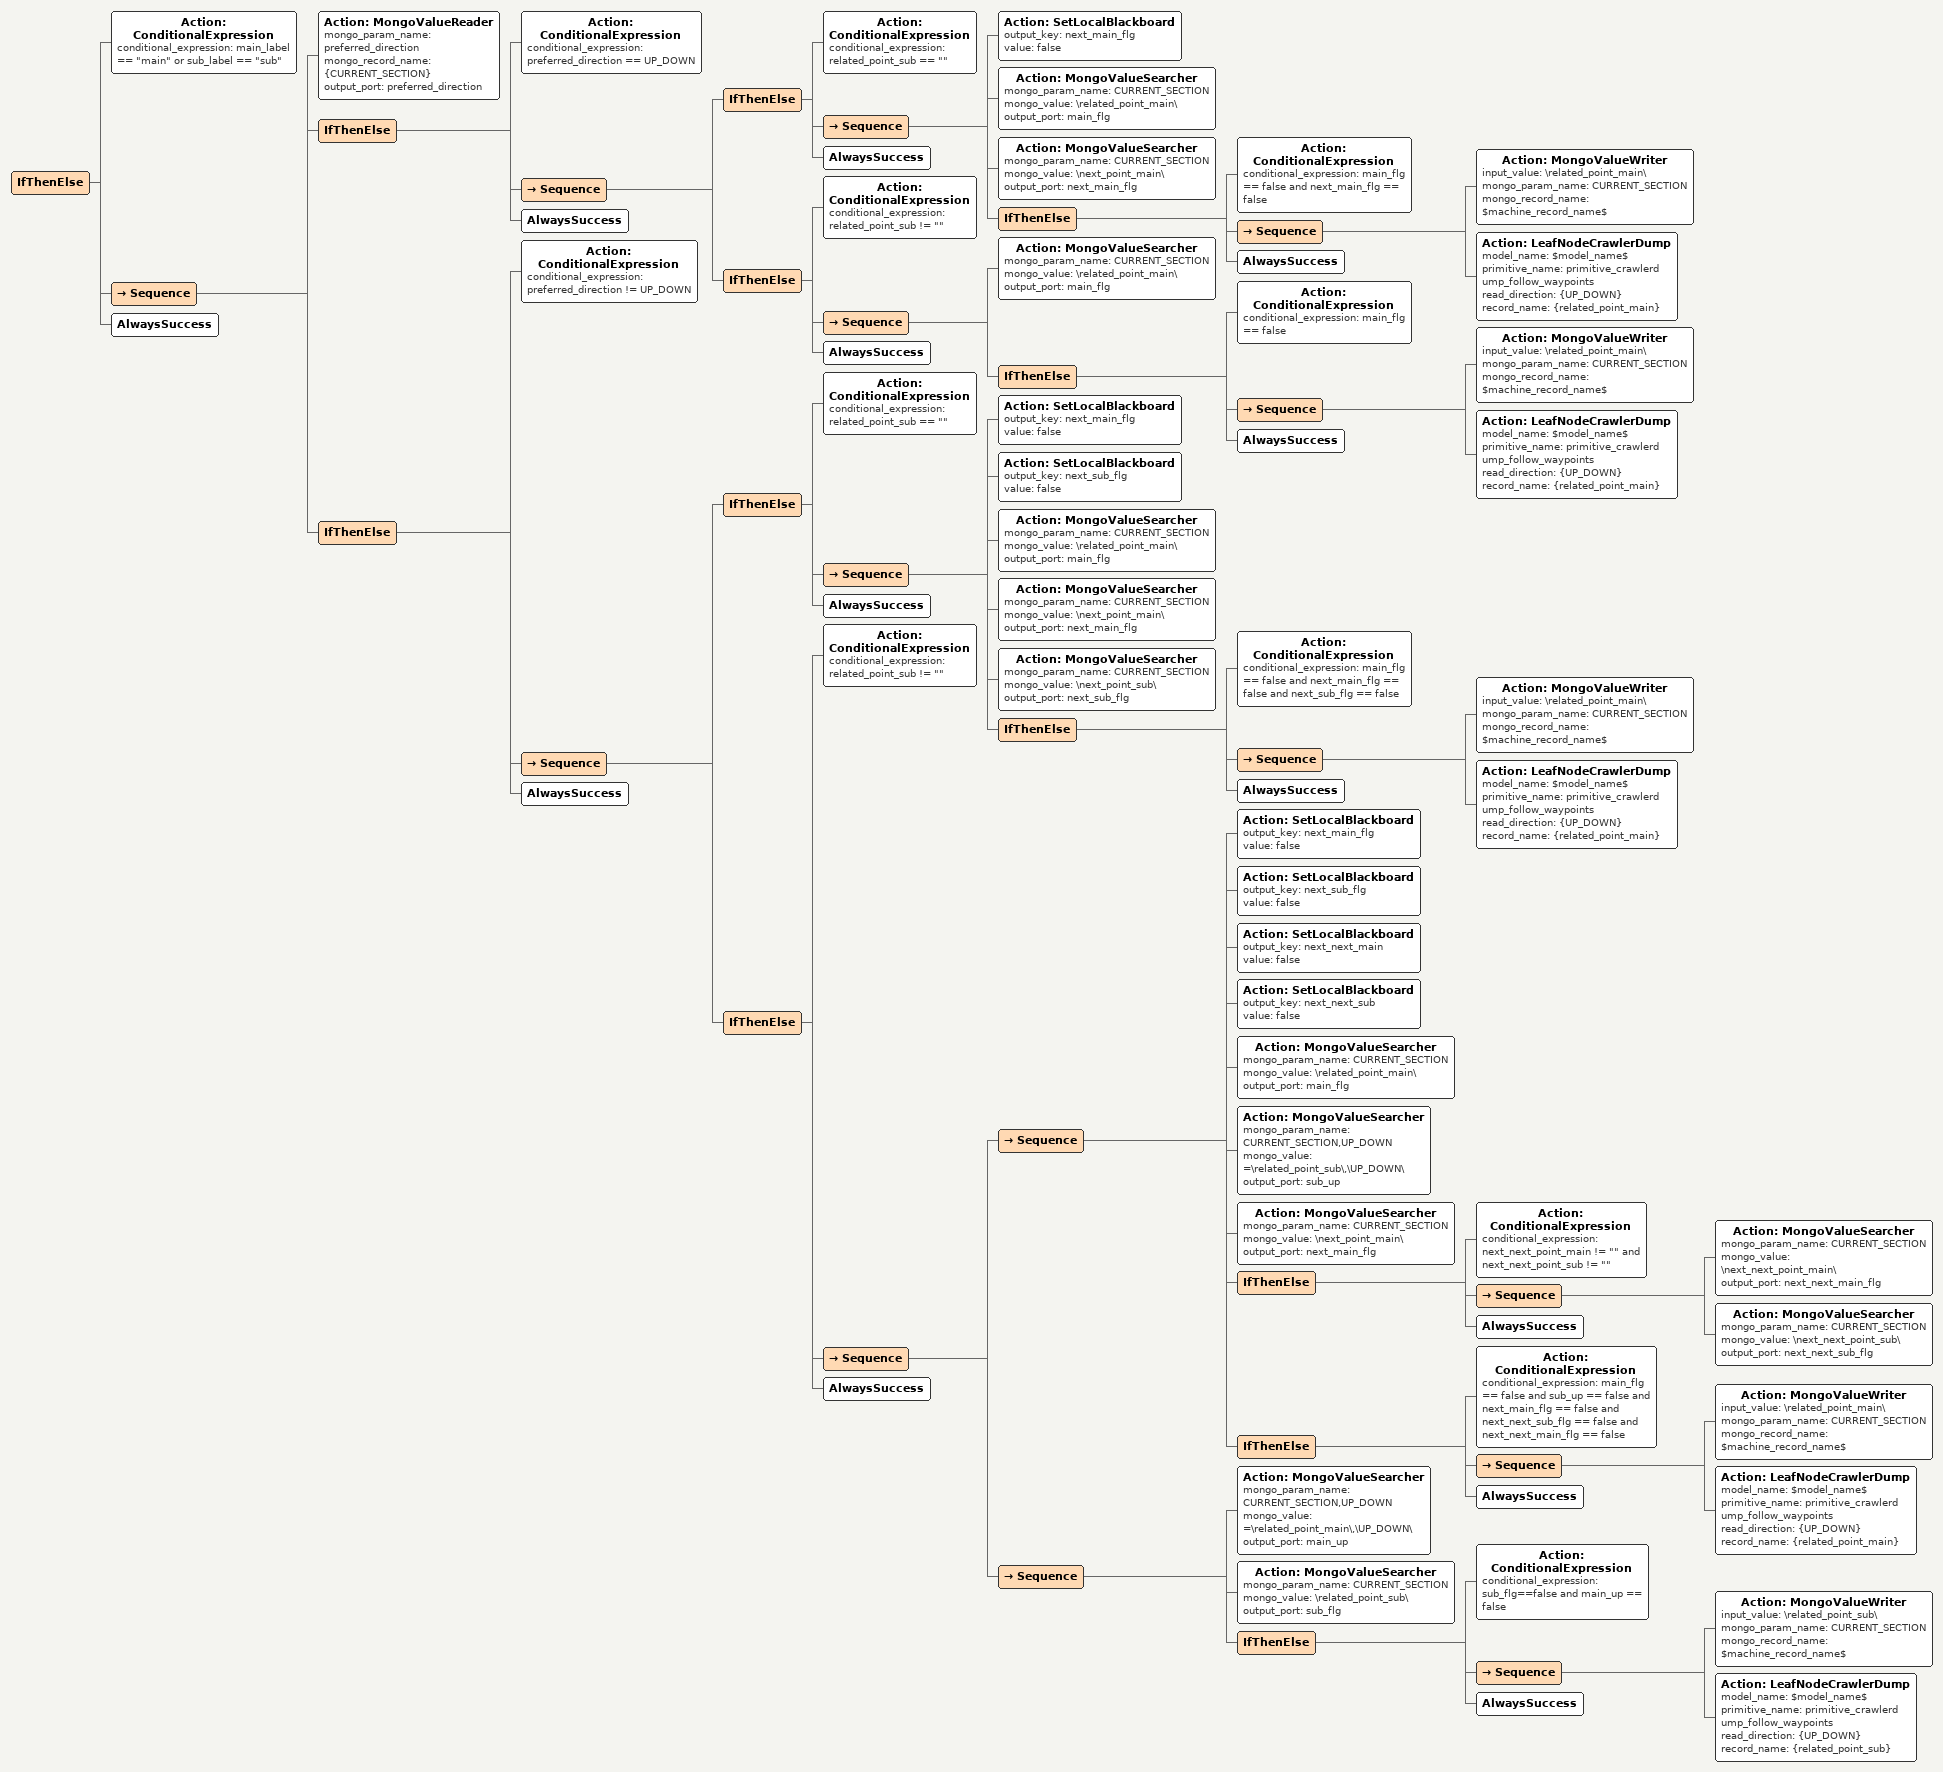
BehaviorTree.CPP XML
<IfThenElse>
    <Action ID="ConditionalExpression" conditional_expression="main_label == &quot;main&quot; or sub_label == &quot;sub&quot;"/>
    <Sequence>
        <Action ID="MongoValueReader" mongo_param_name="preferred_direction" mongo_record_name="{CURRENT_SECTION}" output_port="preferred_direction"/>
        <IfThenElse>
            <Action ID="ConditionalExpression" conditional_expression="preferred_direction == UP_DOWN"/>
            <Sequence>
                <IfThenElse>
                    <Action ID="ConditionalExpression" conditional_expression="related_point_sub == &quot;&quot;"/>
                    <Sequence>
                        <Action ID="SetLocalBlackboard" output_key="next_main_flg" value="false"/>
                        <Action ID="MongoValueSearcher" mongo_param_name="CURRENT_SECTION" mongo_value="\related_point_main\" output_port="main_flg"/>
                        <Action ID="MongoValueSearcher" mongo_param_name="CURRENT_SECTION" mongo_value="\next_point_main\" output_port="next_main_flg"/>
                        <IfThenElse>
                            <Action ID="ConditionalExpression" conditional_expression="main_flg == false and next_main_flg == false"/>
                            <Sequence>
                                <Action ID="MongoValueWriter" input_value="\related_point_main\" mongo_param_name="CURRENT_SECTION" mongo_record_name="$machine_record_name$"/>
                                <Action ID="LeafNodeCrawlerDump" model_name="$model_name$" primitive_name="primitive_crawlerdump_follow_waypoints" read_direction="{UP_DOWN}" record_name="{related_point_main}"/>
                            </Sequence>
                            <AlwaysSuccess/>
                        </IfThenElse>
                    </Sequence>
                    <AlwaysSuccess/>
                </IfThenElse>
                <IfThenElse>
                    <Action ID="ConditionalExpression" conditional_expression="related_point_sub != &quot;&quot;"/>
                    <Sequence>
                        <Action ID="MongoValueSearcher" mongo_param_name="CURRENT_SECTION" mongo_value="\related_point_main\" output_port="main_flg"/>
                        <IfThenElse>
                            <Action ID="ConditionalExpression" conditional_expression="main_flg == false"/>
                            <Sequence>
                                <Action ID="MongoValueWriter" input_value="\related_point_main\" mongo_param_name="CURRENT_SECTION" mongo_record_name="$machine_record_name$"/>
                                <Action ID="LeafNodeCrawlerDump" model_name="$model_name$" primitive_name="primitive_crawlerdump_follow_waypoints" read_direction="{UP_DOWN}" record_name="{related_point_main}"/>
                            </Sequence>
                            <AlwaysSuccess/>
                        </IfThenElse>
                    </Sequence>
                    <AlwaysSuccess/>
                </IfThenElse>
            </Sequence>
            <AlwaysSuccess/>
        </IfThenElse>
        <IfThenElse>
            <Action ID="ConditionalExpression" conditional_expression="preferred_direction != UP_DOWN"/>
            <Sequence>
                <IfThenElse>
                    <Action ID="ConditionalExpression" conditional_expression="related_point_sub == &quot;&quot;"/>
                    <Sequence>
                        <Action ID="SetLocalBlackboard" output_key="next_main_flg" value="false"/>
                        <Action ID="SetLocalBlackboard" output_key="next_sub_flg" value="false"/>
                        <Action ID="MongoValueSearcher" mongo_param_name="CURRENT_SECTION" mongo_value="\related_point_main\" output_port="main_flg"/>
                        <Action ID="MongoValueSearcher" mongo_param_name="CURRENT_SECTION" mongo_value="\next_point_main\" output_port="next_main_flg"/>
                        <Action ID="MongoValueSearcher" mongo_param_name="CURRENT_SECTION" mongo_value="\next_point_sub\" output_port="next_sub_flg"/>
                        <IfThenElse>
                            <Action ID="ConditionalExpression" conditional_expression="main_flg == false and next_main_flg == false and next_sub_flg == false"/>
                            <Sequence>
                                <Action ID="MongoValueWriter" input_value="\related_point_main\" mongo_param_name="CURRENT_SECTION" mongo_record_name="$machine_record_name$"/>
                                <Action ID="LeafNodeCrawlerDump" model_name="$model_name$" primitive_name="primitive_crawlerdump_follow_waypoints" read_direction="{UP_DOWN}" record_name="{related_point_main}"/>
                            </Sequence>
                            <AlwaysSuccess/>
                        </IfThenElse>
                    </Sequence>
                    <AlwaysSuccess/>
                </IfThenElse>
                <IfThenElse>
                    <Action ID="ConditionalExpression" conditional_expression="related_point_sub != &quot;&quot;"/>
                    <Sequence>
                        <Sequence>
                            <Action ID="SetLocalBlackboard" output_key="next_main_flg" value="false"/>
                            <Action ID="SetLocalBlackboard" output_key="next_sub_flg" value="false"/>
                            <Action ID="SetLocalBlackboard" output_key="next_next_main" value="false"/>
                            <Action ID="SetLocalBlackboard" output_key="next_next_sub" value="false"/>
                            <Action ID="MongoValueSearcher" mongo_param_name="CURRENT_SECTION" mongo_value="\related_point_main\" output_port="main_flg"/>
                            <Action ID="MongoValueSearcher" mongo_param_name="CURRENT_SECTION,UP_DOWN" mongo_value="=\related_point_sub\,\UP_DOWN\" output_port="sub_up"/>
                            <Action ID="MongoValueSearcher" mongo_param_name="CURRENT_SECTION" mongo_value="\next_point_main\" output_port="next_main_flg"/>
                            <IfThenElse>
                                <Action ID="ConditionalExpression" conditional_expression="next_next_point_main != &quot;&quot; and next_next_point_sub != &quot;&quot;"/>
                                <Sequence>
                                    <Action ID="MongoValueSearcher" mongo_param_name="CURRENT_SECTION" mongo_value="\next_next_point_main\" output_port="next_next_main_flg"/>
                                    <Action ID="MongoValueSearcher" mongo_param_name="CURRENT_SECTION" mongo_value="\next_next_point_sub\" output_port="next_next_sub_flg"/>
                                </Sequence>
                                <AlwaysSuccess/>
                            </IfThenElse>
                            <IfThenElse>
                                <Action ID="ConditionalExpression" conditional_expression="main_flg == false and sub_up == false and next_main_flg == false and next_next_sub_flg == false and next_next_main_flg == false"/>
                                <Sequence>
                                    <Action ID="MongoValueWriter" input_value="\related_point_main\" mongo_param_name="CURRENT_SECTION" mongo_record_name="$machine_record_name$"/>
                                    <Action ID="LeafNodeCrawlerDump" model_name="$model_name$" primitive_name="primitive_crawlerdump_follow_waypoints" read_direction="{UP_DOWN}" record_name="{related_point_main}"/>
                                </Sequence>
                                <AlwaysSuccess/>
                            </IfThenElse>
                        </Sequence>
                        <Sequence>
                            <Action ID="MongoValueSearcher" mongo_param_name="CURRENT_SECTION,UP_DOWN" mongo_value="=\related_point_main\,\UP_DOWN\" output_port="main_up"/>
                            <Action ID="MongoValueSearcher" mongo_param_name="CURRENT_SECTION" mongo_value="\related_point_sub\" output_port="sub_flg"/>
                            <IfThenElse>
                                <Action ID="ConditionalExpression" conditional_expression="sub_flg==false and main_up == false"/>
                                <Sequence>
                                    <Action ID="MongoValueWriter" input_value="\related_point_sub\" mongo_param_name="CURRENT_SECTION" mongo_record_name="$machine_record_name$"/>
                                    <Action ID="LeafNodeCrawlerDump" model_name="$model_name$" primitive_name="primitive_crawlerdump_follow_waypoints" read_direction="{UP_DOWN}" record_name="{related_point_sub}"/>
                                </Sequence>
                                <AlwaysSuccess/>
                            </IfThenElse>
                        </Sequence>
                    </Sequence>
                    <AlwaysSuccess/>
                </IfThenElse>
            </Sequence>
            <AlwaysSuccess/>
        </IfThenElse>
    </Sequence>
    <AlwaysSuccess/>
</IfThenElse>
